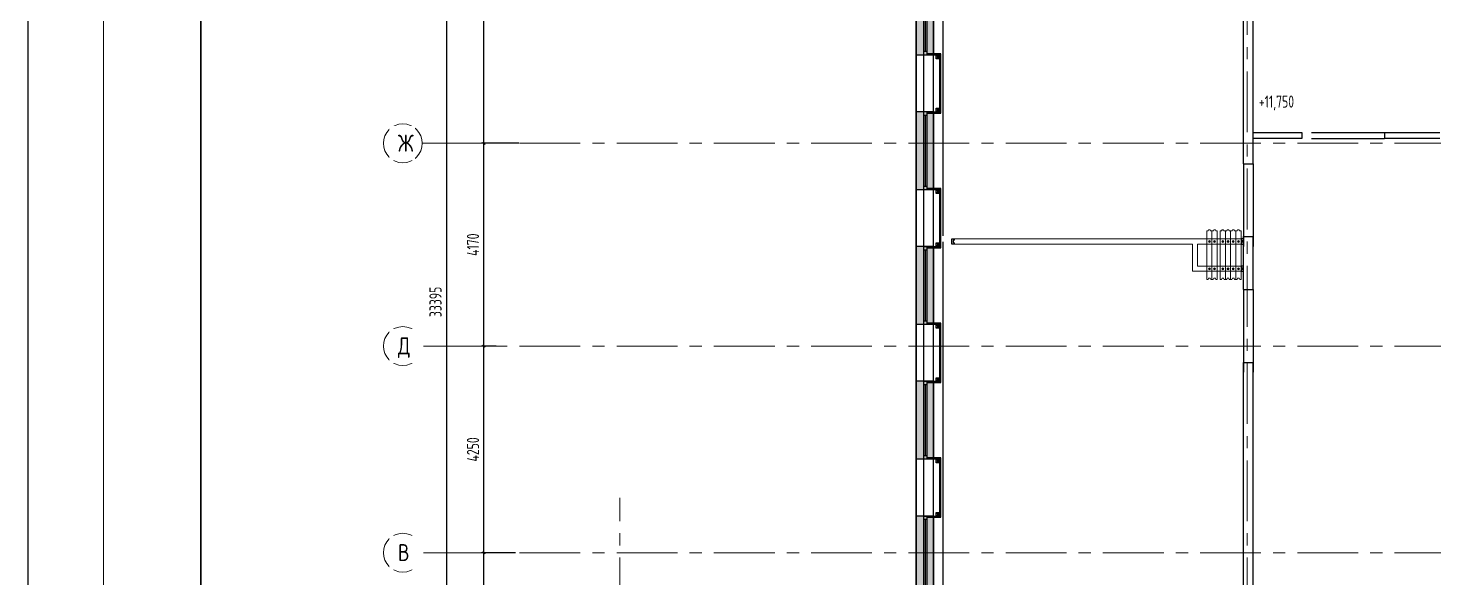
# Model space of a CAD drawing. Header units: millimetres. Extents: x -185251 to 7892985, y -102157 to 319855.
# Drawn here: x -180790 to -151876, y 198212 to 209518 of the extents above; entities that cross this region are included whole.
import ezdxf
from ezdxf import colors
from ezdxf.entities.mleader import LeaderData, LeaderLine
from ezdxf.math import Vec2, Vec3

# ---------------------------------------------------------------- set-up
doc = ezdxf.new("R2010")
doc.units = ezdxf.units.MM
doc.header["$LTSCALE"] = 10
doc.linetypes.add('CENTER', pattern=[2, 1.25, -0.25, 0.25, -0.25])
doc.linetypes.add('HIDDEN', pattern=[9.525, 6.35, -3.175])
for name, color, linetype, lineweight in [('013', 7, 'Continuous', 13), ('АР_Оси', 142, 'Continuous', 9), ('АР_Оси размеры', 142, 'Continuous', 9), ('Пер раздвиж', 7, 'Continuous', 25)]:
    doc.layers.add(name, color=color, linetype=linetype, lineweight=lineweight)
doc.layers.add('Архитектура', color=251, linetype='Continuous')
doc.layers.get('0').off()
doc.layers.get('0').freeze()
doc.styles.add('GOST', font='isocpeur.TTF')
doc.styles.add('ISOCPEUR', font='isocpeur.TTF', dxfattribs={"width": 0.7})
doc.styles.add('БДА100', font='romand.shx', dxfattribs={"width": 0.7})
doc.styles.add('ГОСТ 2.304', font='isocpeur.TTF', dxfattribs={"width": 0.7})
doc.dimstyles.new('БДА1', dxfattribs={"dimtxt": 2, "dimasz": 1, "dimexe": 0.7, "dimexo": 0, "dimgap": 0.8, "dimtad": 1, "dimdec": 0, "dimrnd": 1, "dimzin": 0, "dimdsep": 46, "dimtxsty": 'БДА100', "dimblk": 'OBLIQUE', "dimcen": 2, "dimdle": 1, "dimadec": 0, "dimazin": 0, "dimtfac": 1, "dimtdec": 0, "dimtmove": 1, "dimatfit": 3, "dimldrblk": 'NONE', "dimfxl": 0.7, "dimtolj": 1, "dimtzin": 0, "dimlwd": -1, "dimlwe": -1, "dimarcsym": 0})
doc.dimstyles.new('СПДС', dxfattribs={"dimscale": 100, "dimtxt": 2.5, "dimasz": 0.5, "dimexe": 0.5, "dimexo": 1, "dimgap": 1, "dimtad": 1, "dimdec": 0, "dimrnd": 5, "dimtxsty": 'ГОСТ 2.304', "dimblk": 'OBLIQUE', "dimcen": 2.5, "dimdle": 0.5, "dimadec": 0, "dimazin": 2, "dimtfac": 0.75, "dimtdec": 0, "dimtmove": 1, "dimatfit": 3, "dimfxl": 1, "dimtolj": 1, "dimarcsym": 1})

# ---------------------------------------------------------------- blocks, each defined once
blk = doc.blocks.new('_Oblique')
at = {"color": 0, "linetype": 'ByBlock', "lineweight": -2}
blk.add_line((-0.5, -0.5), (0.5, 0.5), dxfattribs=at)
blk = doc.blocks.new('*D263')
at = {"layer": 'Defpoints', "color": 0, "ltscale": 100, "transparency": 16777216}
for p in [(-171415, 198729), (-170668, 198729), (-170594, 196699)]:
    blk.add_point(p, dxfattribs=at)
at = {"layer": 'АР_Оси размеры', "color": 0, "lineweight": -2, "ltscale": 100, "transparency": 16777216}
for p, q in [((-170768, 198729), (-171465, 198729)), ((-171415, 196649), (-171415, 198779)), ((-170694, 196699), (-171465, 196699))]:
    blk.add_line(p, q, dxfattribs=at)
at = {"layer": 'АР_Оси размеры', "color": 0, "lineweight": -2, "ltscale": 100, "transparency": 16777216, "xscale": 50, "yscale": 50, "zscale": 50}
for p, rotation in [((-171415, 198729), 90), ((-171415, 196699), 270)]:
    blk.add_blockref('_Oblique', p, dxfattribs=dict(at, rotation=rotation))
at = {"layer": 'АР_Оси размеры', "color": 0, "ltscale": 100, "transparency": 16777216, "insert": (-171640, 197714), "char_height": 250, "attachment_point": 5, "rotation": 90, "style": 'ГОСТ 2.304'}
blk.add_mtext('\\A1;2030', dxfattribs=at)
blk = doc.blocks.new('*D264')
at = {"layer": 'Defpoints', "color": 0, "ltscale": 100, "transparency": 16777216}
for p in [(-171415, 202979), (-171066, 202979), (-170668, 198729)]:
    blk.add_point(p, dxfattribs=at)
at = {"layer": 'АР_Оси размеры', "color": 0, "lineweight": -2, "ltscale": 100, "transparency": 16777216}
for p, q in [((-171166, 202979), (-171465, 202979)), ((-171415, 198679), (-171415, 203029)), ((-170768, 198729), (-171465, 198729))]:
    blk.add_line(p, q, dxfattribs=at)
at = {"layer": 'АР_Оси размеры', "color": 0, "lineweight": -2, "ltscale": 100, "transparency": 16777216, "xscale": 50, "yscale": 50, "zscale": 50}
for p, rotation in [((-171415, 202979), 90), ((-171415, 198729), 270)]:
    blk.add_blockref('_Oblique', p, dxfattribs=dict(at, rotation=rotation))
at = {"layer": 'АР_Оси размеры', "color": 0, "ltscale": 100, "transparency": 16777216, "insert": (-171640, 200854), "char_height": 250, "attachment_point": 5, "rotation": 90, "style": 'ГОСТ 2.304'}
blk.add_mtext('\\A1;4250', dxfattribs=at)
blk = doc.blocks.new('*D265')
at = {"layer": 'Defpoints', "color": 0, "ltscale": 100, "transparency": 16777216}
for p in [(-171415, 207149), (-170598, 207149), (-171066, 202979)]:
    blk.add_point(p, dxfattribs=at)
at = {"layer": 'АР_Оси размеры', "color": 0, "lineweight": -2, "ltscale": 100, "transparency": 16777216}
for p, q in [((-170698, 207149), (-171465, 207149)), ((-171415, 202929), (-171415, 207199)), ((-171166, 202979), (-171465, 202979))]:
    blk.add_line(p, q, dxfattribs=at)
at = {"layer": 'АР_Оси размеры', "color": 0, "lineweight": -2, "ltscale": 100, "transparency": 16777216, "xscale": 50, "yscale": 50, "zscale": 50}
for p, rotation in [((-171415, 207149), 90), ((-171415, 202979), 270)]:
    blk.add_blockref('_Oblique', p, dxfattribs=dict(at, rotation=rotation))
at = {"layer": 'АР_Оси размеры', "color": 0, "ltscale": 100, "transparency": 16777216, "insert": (-171640, 205064), "char_height": 250, "attachment_point": 5, "rotation": 90, "style": 'ГОСТ 2.304'}
blk.add_mtext('\\A1;4170', dxfattribs=at)
blk = doc.blocks.new('*D266')
at = {"layer": 'Defpoints', "color": 0, "ltscale": 100, "transparency": 16777216}
for p in [(-171415, 214669), (-170537, 214669), (-170598, 207149)]:
    blk.add_point(p, dxfattribs=at)
at = {"layer": 'АР_Оси размеры', "color": 0, "lineweight": -2, "ltscale": 100, "transparency": 16777216}
for p, q in [((-170637, 214669), (-171465, 214669)), ((-171415, 207099), (-171415, 214719)), ((-170698, 207149), (-171465, 207149))]:
    blk.add_line(p, q, dxfattribs=at)
at = {"layer": 'АР_Оси размеры', "color": 0, "lineweight": -2, "ltscale": 100, "transparency": 16777216, "xscale": 50, "yscale": 50, "zscale": 50}
for p, rotation in [((-171415, 214669), 90), ((-171415, 207149), 270)]:
    blk.add_blockref('_Oblique', p, dxfattribs=dict(at, rotation=rotation))
at = {"layer": 'АР_Оси размеры', "color": 0, "ltscale": 100, "transparency": 16777216, "insert": (-171640, 210909), "char_height": 250, "attachment_point": 5, "rotation": 90, "style": 'ГОСТ 2.304'}
blk.add_mtext('\\A1;7520', dxfattribs=at)
blk = doc.blocks.new('П Трансформ2')
at = {"layer": 'Пер раздвиж', "linetype": 'HIDDEN', "lineweight": 9, "ltscale": 100}
for p, q in [((0, 615), (-1052, 615)), ((0, 508), (-945, 508))]:
    blk.add_line(p, q, dxfattribs=at)
at = {"layer": 'Пер раздвиж', "linetype": 'HIDDEN', "lineweight": 9, "ltscale": 50}
for p, q in [((-1052, 54), (-1052, 615)), ((-945, 54), (-945, 508))]:
    blk.add_line(p, q, dxfattribs=at)
at = {"layer": 'Пер раздвиж', "lineweight": 9}
for p, q in [((-702, 541), (-702, 583)), ((-595, 541), (-595, 583)), ((-426, 541), (-426, 583)), ((-319, 541), (-319, 583)), ((-212, 541), (-212, 583)), ((-105, 541), (-105, 583)), ((-681, 562), (-723, 562)), ((-574, 562), (-616, 562)), ((-406, 562), (-447, 562)), ((-299, 562), (-340, 562)), ((-192, 562), (-233, 562)), ((-85, 562), (-126, 562)), ((-702, 21), (-702, -21)), ((-595, 21), (-595, -21)), ((-426, 21), (-426, -21)), ((-319, 21), (-319, -21)), ((-212, 21), (-212, -21)), ((-105, 21), (-105, -21)), ((-681, 0), (-723, 0)), ((-574, 0), (-616, 0)), ((-406, 0), (-447, 0)), ((-299, 0), (-340, 0)), ((-192, 0), (-233, 0)), ((-85, 0), (-126, 0))]:
    blk.add_line(p, q, dxfattribs=at)
for points in [[(-756, -219), (-756, 781), (-729, 781), (-719, 757), (-686, 757), (-676, 781), (-649, 781), (-649, -219), (-678, -219), (-686, -237), (-719, -237), (-726, -219)], [(-649, -219), (-649, 781), (-622, 781), (-612, 757), (-579, 757), (-569, 781), (-542, 781), (-542, -219), (-571, -219), (-579, -237), (-612, -237), (-619, -219)], [(-480, -219), (-480, 781), (-453, 781), (-443, 757), (-410, 757), (-400, 781), (-373, 781), (-373, -219), (-402, -219), (-410, -237), (-443, -237), (-451, -219)], [(-373, -219), (-373, 781), (-346, 781), (-336, 757), (-303, 757), (-293, 781), (-266, 781), (-266, -219), (-295, -219), (-303, -237), (-336, -237), (-344, -219)], [(-266, -219), (-266, 781), (-239, 781), (-229, 757), (-196, 757), (-186, 781), (-159, 781), (-159, -219), (-188, -219), (-196, -237), (-229, -237), (-237, -219)], [(-159, -219), (-159, 781), (-132, 781), (-122, 757), (-89, 757), (-79, 781), (-52, 781), (-52, -219), (-81, -219), (-89, -237), (-122, -237), (-130, -219)]]:
    blk.add_lwpolyline(points, close=True, dxfattribs=at)
at = {"layer": 'Пер раздвиж'}
for points in [[(0, 508), (-52, 508), (-52, 535), (-28, 545), (-28, 578), (-52, 588), (-52, 615), (0, 615)], [(-6000, -53), (-5950, -53), (-5950, -27), (-5974, -17), (-5974, 17), (-5950, 27), (-5950, 54), (-6000, 54)], [(0, -53), (-52, -53), (-52, -27), (-28, -17), (-28, 17), (-52, 27), (-52, 54), (0, 54)]]:
    blk.add_lwpolyline(points, close=True, dxfattribs=at)
at = {"layer": 'Пер раздвиж', "linetype": 'HIDDEN', "lineweight": 9, "ltscale": 100}
blk.add_lwpolyline([(-945, 54), (0, 54), (0, -53), (-6000, -53), (-6000, 54), (-1052, 54)], dxfattribs=at)
at = {"layer": 'Пер раздвиж', "lineweight": 9}
for centre in [(-702, 562), (-595, 562), (-426, 562), (-319, 562), (-212, 562), (-105, 562), (-702, 0), (-595, 0), (-426, 0), (-319, 0), (-212, 0), (-105, 0)]:
    blk.add_circle(centre, 20.9, dxfattribs=at)
blk = doc.blocks.new('_DOTSMALL')
at = {"color": 0, "linetype": 'ByBlock', "const_width": 0.5}
blk.add_lwpolyline([(-0.0625, 0, 1), (0.0625, 0, 1)], format="xyb", close=True, dxfattribs=at)
blk = doc.blocks.new('A$Ce02d65bd')
at = {"ltscale": 100}
for points in [[(0, 0), (0, 75), (75, 75), (75, 0), (0, 0)], [(0, 0), (75, 75)], [(0, 75), (75, 0)]]:
    blk.add_lwpolyline(points, dxfattribs=at)
blk = doc.blocks.new('*D660')
at = {"layer": 'Defpoints', "color": 0, "ltscale": 100, "transparency": 16777216}
for p in [(-171073, 220584), (-172186, 187189), (-171927, 187189)]:
    blk.add_point(p, dxfattribs=at)
at = {"layer": 'АР_Оси размеры', "color": 0, "lineweight": -2, "ltscale": 100, "transparency": 16777216}
for p, q in [((-172186, 220634), (-172186, 187139)), ((-171173, 220584), (-172236, 220584)), ((-172027, 187189), (-172236, 187189))]:
    blk.add_line(p, q, dxfattribs=at)
at = {"layer": 'АР_Оси размеры', "color": 0, "lineweight": -2, "ltscale": 100, "transparency": 16777216, "xscale": 50, "yscale": 50, "zscale": 50}
for p, rotation in [((-172186, 220584), 90), ((-172186, 187189), 270)]:
    blk.add_blockref('_Oblique', p, dxfattribs=dict(at, rotation=rotation))
at = {"layer": 'АР_Оси размеры', "color": 0, "ltscale": 100, "transparency": 16777216, "insert": (-172411, 203887), "char_height": 250, "attachment_point": 5, "rotation": 90, "style": 'ГОСТ 2.304'}
blk.add_mtext('\\A1;33395', dxfattribs=at)
blk = doc.blocks.new('*U103')
at = {"true_color": 0xffffff}
h = blk.add_hatch(color=7, dxfattribs=at)
h.dxf.hatch_style = 1
h.paths.add_polyline_path([(-1600, 140), (0, 140), (0, -220), (-1600, -220)])
at = {"lineweight": 30}
for p, q in [((-1600, 140), (-1600, -220)), ((0, 140), (0, -220))]:
    blk.add_line(p, q, dxfattribs=at)
for p, q in [((-1600, 140), (0, 140)), ((-1600, 140), (-1600, 140)), ((-1600, 140), (-1600, 140)), ((-1600, 0), (0, 0)), ((0, 140), (0, 140)), ((0, 140), (0, 140)), ((-1600, -70), (0, -70)), ((0, -220), (-1600, -220)), ((-1530, 0), (-1530, -70)), ((-1530, -35), (-70, -35)), ((-70, 0), (-70, -70))]:
    blk.add_line(p, q)
blk = doc.blocks.new('*D681')
at = {"layer": 'Defpoints', "color": 0, "transparency": 16777216}
for p, q in [((-15.52, -5), (-15.52, 599)), ((0, 594), (-19.02, 594)), ((0, 0), (-19.02, 0))]:
    blk.add_line(p, q, dxfattribs=at)
at = {"layer": 'Defpoints', "color": 0, "lineweight": 30, "transparency": 16777216}
for p in [(-15.52, 594), (0, 594), (0, 0)]:
    blk.add_point(p, dxfattribs=at)
at = {"layer": 'Defpoints', "color": 0, "transparency": 16777216, "xscale": 5, "yscale": 5, "zscale": 5}
for p, rotation in [((-15.52, 594), 90), ((-15.52, 0), 270)]:
    blk.add_blockref('_Oblique', p, dxfattribs=dict(at, rotation=rotation))
at = {"layer": 'Defpoints', "color": 0, "lineweight": 0, "transparency": 16777216, "insert": (-24.52, 148.5), "char_height": 10, "attachment_point": 5, "rotation": 90, "style": 'БДА100'}
blk.add_mtext('\\A1;594', dxfattribs=at)
blk = doc.blocks.new('_None')
blk = doc.blocks.new('*U679')
at = {"color": 44, "lineweight": 20, "ltscale": 10}
blk.add_line((0, 594), (0, 0), dxfattribs=at)
at = {"color": 137, "lineweight": 35, "ltscale": 10}
blk.add_line((20, 589), (20, 5), dxfattribs=at)
at = {"color": 44, "lineweight": 13, "style": 'GOST', "oblique": 10, "width": 0.8}
for tag in ['ФОРМАТВЕРТ', 'ФОРМАТГОРИЗ']:
    blk.add_attdef(tag, (789.98, 1.6), '', height=2, dxfattribs=at)
at = {"layer": 'Defpoints', "color": 251, "lineweight": 0}
dim = blk.add_linear_dim(base=(-15.52, 594), p1=(0, 0), p2=(0, 594), angle=90, dimstyle='БДА1', override={"dimscale": 5}, dxfattribs=at)
dim.commit()
dim.dimension.update_dxf_attribs({"geometry": '*D681', "text_midpoint": (-15.52, 148.5), "dimtype": 160})

msp = doc.modelspace()

# ---------------------------------------------------------------- linework, layer by layer
at = {"layer": 'АР_Оси', "linetype": 'CENTER', "ltscale": 100}
for p, q in [((-162366.3, 185378), (-162366.3, 219261.9)), ((-155716.3, 185378), (-155716.3, 214760.5)), ((-172683.5, 207149.2), (-97582.9, 207149.2)), ((-172683.5, 202979.2), (-97582.9, 202979.2)), ((-168616.3, 185378), (-168616.3, 199856.1)), ((-172683.5, 198729.2), (-97582.9, 198729.2))]:
    msp.add_line(p, q, dxfattribs=at)
at = {"layer": 'АР_Оси', "ltscale": 0.5}
for centre in [(-173083.5, 207149.2), (-173083.5, 202979.2), (-173083.5, 198729.2)]:
    msp.add_circle(centre, 400, dxfattribs=at)
at = {"layer": 'Архитектура', "lineweight": 25, "transparency": 33554684}
for p, q in [((-162526.3, 196959.2), (-162526.3, 214829.2)), ((-162516.3, 196949.2), (-162516.3, 214819.2)), ((-162366.3, 196799.2), (-162366.3, 214669.2)), ((-162166.3, 196799.2), (-162166.3, 214469.2)), ((-155791.3, 206729.4), (-155791.3, 214469.2)), ((-155591.3, 206729.4), (-155591.3, 214469.2)), ((-161966.3, 205244.2), (-161966.3, 213949.6)), ((-154591.3, 207369.2), (-154591.3, 207249.2)), ((-154391.3, 207369.2), (-152891.3, 207369.2)), ((-152891.3, 207369.2), (-152891.3, 207249.2)), ((-154391.3, 207249.2), (-152891.3, 207249.2)), ((-155791.3, 206729.4), (-155591.3, 206729.4)), ((-155791.3, 206729.4), (-155791.3, 205029.4)), ((-155591.3, 206729.4), (-155591.3, 205029.4)), ((-161966.3, 196799.2), (-161966.3, 205124.2)), ((-155791.3, 204144.2), (-155791.3, 205229.4)), ((-155791.3, 205229.4), (-155591.3, 205229.4)), ((-155591.3, 204144.2), (-155591.3, 205229.4)), ((-155791.3, 204144.2), (-155591.3, 204144.2)), ((-155791.3, 204144.2), (-155791.3, 202444.2)), ((-155591.3, 204144.2), (-155591.3, 202444.2)), ((-155791.3, 197810), (-155791.3, 202644.2)), ((-155791.3, 202644.2), (-155591.3, 202644.2)), ((-155591.3, 197810), (-155591.3, 202644.2))]:
    msp.add_line(p, q, dxfattribs=at)
for points in [[(-162306.4, 207769.2), (-162015.6, 207769.2), (-162015.6, 208989.2), (-162306.4, 208989.2)], [(-162306.4, 207781.7), (-162028.1, 207781.7), (-162028.1, 208976.7), (-162306.4, 208976.7)], [(-162306.4, 207794.2), (-162040.6, 207794.2), (-162040.6, 208964.2), (-162306.4, 208964.2)], [(-162306.3, 207769.2), (-162015.6, 207769.2), (-162015.6, 208989.2), (-162306.3, 208989.2)], [(-162306.3, 207781.7), (-162028.1, 207781.7), (-162028.1, 208976.7), (-162306.3, 208976.7)], [(-162306.3, 207794.2), (-162040.6, 207794.2), (-162040.6, 208964.2), (-162306.3, 208964.2)], [(-155591.3, 207369.2), (-154591.3, 207369.2)], [(-152891.3, 207369.2), (-151751.3, 207369.2)], [(-154591.3, 207249.2), (-155591.3, 207249.2)], [(-151751.3, 207249.2), (-152891.3, 207249.2)], [(-162351.9, 205024.2), (-162040.6, 205024.2), (-162040.6, 206194.2), (-162418.4, 206194.2)], [(-162306.4, 204999.2), (-162015.6, 204999.2), (-162015.6, 206219.2), (-162306.4, 206219.2)], [(-162306.4, 205011.7), (-162028.1, 205011.7), (-162028.1, 206206.7), (-162306.4, 206206.7)], [(-162306.4, 205024.2), (-162040.6, 205024.2), (-162040.6, 206194.2), (-162306.4, 206194.2)], [(-162306.3, 204999.2), (-162015.6, 204999.2), (-162015.6, 206219.2), (-162306.3, 206219.2)], [(-162306.3, 205011.7), (-162028.1, 205011.7), (-162028.1, 206206.7), (-162306.3, 206206.7)], [(-162351.9, 202254.2), (-162040.6, 202254.2), (-162040.6, 203424.2), (-162418.4, 203424.2)], [(-162306.4, 202229.2), (-162015.6, 202229.2), (-162015.6, 203449.2), (-162306.4, 203449.2)], [(-162306.4, 202241.7), (-162028.1, 202241.7), (-162028.1, 203436.7), (-162306.4, 203436.7)], [(-162306.4, 202254.2), (-162040.6, 202254.2), (-162040.6, 203424.2), (-162306.4, 203424.2)], [(-162306.3, 202229.2), (-162015.6, 202229.2), (-162015.6, 203449.2), (-162306.3, 203449.2)], [(-162306.3, 202241.7), (-162028.1, 202241.7), (-162028.1, 203436.7), (-162306.3, 203436.7)], [(-162306.3, 199459.2), (-162015.6, 199459.2), (-162015.6, 200679.2), (-162306.3, 200679.2)], [(-162306.3, 199459.2), (-162015.6, 199459.2), (-162015.6, 200679.2), (-162306.3, 200679.2)], [(-162306.3, 199471.7), (-162028.1, 199471.7), (-162028.1, 200666.7), (-162306.3, 200666.7)], [(-162306.3, 199471.7), (-162028.1, 199471.7), (-162028.1, 200666.7), (-162306.3, 200666.7)], [(-162351.9, 199484.2), (-162040.6, 199484.2), (-162040.6, 200654.2), (-162418.4, 200654.2)], [(-162306.3, 199484.2), (-162040.6, 199484.2), (-162040.6, 200654.2), (-162306.3, 200654.2)]]:
    msp.add_lwpolyline(points, dxfattribs=at)

# ---------------------------------------------------------------- block references
for name, p, rotation in [('*U103', (-162306.3, 208964.2), 270), ('A$Ce02d65bd', (-162040.6, 208889.2), 90), ('A$Ce02d65bd', (-162040.6, 208889.2), 90), ('*U103', (-162306.3, 206194.2), 270), ('A$Ce02d65bd', (-162040.6, 207794.2), 90), ('A$Ce02d65bd', (-162040.6, 207794.2), 90), ('A$Ce02d65bd', (-162040.6, 206119.2), 90), ('A$Ce02d65bd', (-162040.6, 206119.2), 90), ('*U103', (-162306.3, 203424.2), 270), ('A$Ce02d65bd', (-162040.6, 205024.2), 90), ('A$Ce02d65bd', (-162040.6, 205024.2), 90), ('A$Ce02d65bd', (-162040.6, 203349.2), 90), ('A$Ce02d65bd', (-162040.6, 203349.2), 90), ('*U103', (-162306.3, 200654.2), 270), ('A$Ce02d65bd', (-162040.6, 202254.2), 90), ('A$Ce02d65bd', (-162040.6, 202254.2), 90), ('A$Ce02d65bd', (-162040.6, 200579.2), 90), ('A$Ce02d65bd', (-162040.6, 200579.2), 90), ('A$Ce02d65bd', (-162040.6, 199484.2), 90), ('A$Ce02d65bd', (-162040.6, 199484.2), 90), ('*U103', (-162306.3, 197884.2), 270)]:
    msp.add_blockref(name, p, dxfattribs=dict(at, rotation=rotation))
at = {"layer": 'Архитектура', "lineweight": 25, "transparency": 33554684, "xscale": -1, "rotation": 180}
msp.add_blockref('П Трансформ2', (-155791.3, 205131.9), dxfattribs=at)

# ---------------------------------------------------------------- dimensions: what is measured, and where the dimension line sits
at = {"layer": 'АР_Оси размеры', "ltscale": 100}
for base, p1, p2, picture, middle in [((-171415.4, 214669.2), (-170597.6, 207149.2), (-170536.7, 214669.2), '*D266', (-171640.4, 210909.2)), ((-171415.4, 207149.2), (-171065.6, 202979.2), (-170597.6, 207149.2), '*D265', (-171640.4, 205064.2)), ((-171415.4, 202979.2), (-170667.5, 198729.2), (-171065.6, 202979.2), '*D264', (-171640.4, 200854.2)), ((-171415.4, 198729.2), (-170594, 196699.2), (-170667.5, 198729.2), '*D263', (-171640.4, 197714.2))]:
    dim = msp.add_linear_dim(base=base, p1=p1, p2=p2, angle=90, dimstyle='СПДС', dxfattribs=at)
    dim.commit()
    dim.dimension.update_dxf_attribs({"geometry": picture, "text_midpoint": middle})

# ---------------------------------------------------------------- leaders
at = {"layer": 'Архитектура', "lineweight": 25, "transparency": 33554684}
ml = msp.add_multileader_mtext('Standard', dxfattribs=at)
ml.set_content('+13,700', color=256, style='ISOCPEUR')
ml.set_leader_properties(color=256, linetype='Continuous', lineweight=-1)
ml.set_arrow_properties(name='DOTSMALL')
ml.build(insert=Vec2(0, 0))
ml.multileader.update_dxf_attribs({"has_text_frame": 1, "text_left_attachment_type": 4, "text_right_attachment_type": 4, "dogleg_length": 100, "arrow_head_size": 180})
ctx = ml.context
ctx.base_point, ctx.char_height, ctx.arrow_head_size, ctx.landing_gap_size, ctx.plane_origin = Vec3(-153128.5, 305780.9), 250, 180, 50, Vec3(-155938.5, 304929.3)
ctx.left_attachment, ctx.right_attachment = 4, 4
notes = []
notes.append((ctx, [(0, (0, 0, 0), (0, 0), (1, 0), 1, [])]))
ctx.mtext.insert, ctx.mtext.width, ctx.mtext.line_spacing_style, ctx.mtext.flow_direction = Vec3(-153078.5, 306114.2), 852.697, 2, 5
ml = msp.add_multileader_mtext('Standard', dxfattribs=at)
ml.set_content('Л.2', color=256, style='ISOCPEUR')
ml.set_leader_properties(color=256, linetype='Continuous', lineweight=-1)
ml.set_arrow_properties(name='DOTSMALL')
ml.build(insert=Vec2(0, 0))
ml.multileader.update_dxf_attribs({"has_text_frame": 1, "text_left_attachment_type": 4, "text_right_attachment_type": 4, "dogleg_length": 100, "arrow_head_size": 180})
ctx = ml.context
ctx.base_point, ctx.char_height, ctx.arrow_head_size, ctx.landing_gap_size, ctx.plane_origin = Vec3(-155818.3, 305092.3, 0), 250, 180, 50, Vec3(-91789.1, 292800.5, 0)
ctx.left_attachment, ctx.right_attachment = 4, 4
notes.append((ctx, [(0, (0, 0, 0), (0, 0), (1, 0), 1, [])]))
ctx.mtext.insert, ctx.mtext.width, ctx.mtext.line_spacing_style, ctx.mtext.flow_direction = Vec3(-155768.3, 305425.7, 0), 852.697, 2, 5
ml = msp.add_multileader_mtext('Standard', dxfattribs=at)
ml.set_content('+15,850', color=256, style='ISOCPEUR')
ml.set_leader_properties(color=256, linetype='Continuous', lineweight=-1)
ml.set_arrow_properties(name='DOTSMALL')
ml.build(insert=Vec2(0, 0))
ml.multileader.update_dxf_attribs({"has_text_frame": 1, "text_left_attachment_type": 4, "text_right_attachment_type": 4, "dogleg_length": 100, "arrow_head_size": 180})
ctx = ml.context
ctx.base_point, ctx.char_height, ctx.arrow_head_size, ctx.landing_gap_size, ctx.plane_origin = Vec3(-153165, 299863.7), 250, 180, 50, Vec3(-154468.2, 298656.1)
ctx.left_attachment, ctx.right_attachment = 4, 4
notes.append((ctx, [(0, (0, 0, 0), (0, 0), (1, 0), 1, [])]))
ctx.mtext.insert, ctx.mtext.width, ctx.mtext.defined_height, ctx.mtext.line_spacing_style, ctx.mtext.flow_direction = Vec3(-153115, 300197), 696.035, 776.5, 2, 5
ml = msp.add_multileader_mtext('Standard', dxfattribs=at)
ml.set_content('Л.2', color=256, style='ISOCPEUR')
ml.set_leader_properties(color=256, linetype='Continuous', lineweight=-1)
ml.set_arrow_properties(name='DOTSMALL')
ml.build(insert=Vec2(0, 0))
ml.multileader.update_dxf_attribs({"has_text_frame": 1, "text_left_attachment_type": 4, "text_right_attachment_type": 4, "dogleg_length": 100, "arrow_head_size": 180})
ctx = ml.context
ctx.base_point, ctx.char_height, ctx.arrow_head_size, ctx.landing_gap_size, ctx.plane_origin = Vec3(-155501.4, 214032.7, 0), 250, 180, 50, Vec3(-129706.2, 200566.2, 0)
ctx.left_attachment, ctx.right_attachment = 4, 4
notes.append((ctx, [(0, (0, 0, 0), (0, 0), (1, 0), 1, [])]))
ctx.mtext.insert, ctx.mtext.width, ctx.mtext.line_spacing_style, ctx.mtext.flow_direction = Vec3(-155451.4, 214366, 0), 852.697, 2, 5
ml = msp.add_multileader_mtext('Standard', dxfattribs=at)
ml.set_content('+9,800', color=256, style='ISOCPEUR')
ml.set_leader_properties(color=256, linetype='Continuous', lineweight=-1)
ml.set_arrow_properties(name='DOTSMALL')
ml.build(insert=Vec2(0, 0))
ml.multileader.update_dxf_attribs({"has_text_frame": 1, "text_left_attachment_type": 4, "text_right_attachment_type": 4, "dogleg_length": 100, "arrow_head_size": 180})
ctx = ml.context
ctx.base_point, ctx.char_height, ctx.arrow_head_size, ctx.landing_gap_size, ctx.plane_origin = Vec3(-152582.7, 213955.7), 250, 180, 50, Vec3(-155731.7, 213023.6)
ctx.left_attachment, ctx.right_attachment = 4, 4
notes.append((ctx, [(0, (0, 0, 0), (0, 0), (1, 0), 1, [])]))
ctx.mtext.insert, ctx.mtext.width, ctx.mtext.line_spacing_style, ctx.mtext.flow_direction = Vec3(-152532.7, 214289), 852.697, 2, 5
ml = msp.add_multileader_mtext('Standard', dxfattribs=at)
ml.set_content('+11,750', color=256, style='ISOCPEUR')
ml.set_leader_properties(color=256, linetype='Continuous', lineweight=-1)
ml.set_arrow_properties(name='DOTSMALL')
ml.build(insert=Vec2(0, 0))
ml.multileader.update_dxf_attribs({"has_text_frame": 1, "text_left_attachment_type": 4, "text_right_attachment_type": 4, "dogleg_length": 100, "arrow_head_size": 180})
ctx = ml.context
ctx.base_point, ctx.char_height, ctx.arrow_head_size, ctx.landing_gap_size, ctx.plane_origin = Vec3(-155526.1, 207799.1), 250, 180, 50, Vec3(-154118.5, 206726)
ctx.left_attachment, ctx.right_attachment = 4, 4
notes.append((ctx, [(0, (0, 0, 0), (0, 0), (1, 0), 1, [])]))
ctx.mtext.insert, ctx.mtext.width, ctx.mtext.defined_height, ctx.mtext.line_spacing_style, ctx.mtext.flow_direction = Vec3(-155476.1, 208132.4), 696.035, 912.5, 2, 5
for ctx, leaders in notes:
    for number, flags, end, landing, length, lines in leaders:
        leader = LeaderData()
        leader.index, (leader.has_last_leader_line, leader.has_dogleg_vector, leader.attachment_direction) = number, flags
        leader.last_leader_point, leader.dogleg_vector, leader.dogleg_length = Vec3(end), Vec3(landing), length
        for number, points, colour, breaks in lines:
            line = LeaderLine()
            line.index, line.vertices, line.color, line.breaks = number, Vec3.list(points), colors.encode_raw_color(colour), breaks
            leader.lines.append(line)
        ctx.leaders.append(leader)

# ---------------------------------------------------------------- next in the draw order: texts
at = {"layer": 'АР_Оси', "insert": (-173183.3, 207327), "char_height": 350, "width": 178.206, "attachment_point": 1, "line_spacing_factor": 1.149209, "style": 'ГОСТ 2.304', "bg_fill": 2}
msp.add_mtext('{\\W0.8;Ж}', dxfattribs=at)
at = {"layer": 'АР_Оси', "char_height": 350, "attachment_point": 1, "line_spacing_factor": 1.149209, "style": 'ГОСТ 2.304', "bg_fill": 2}
for s, insert in [('{\\W0.8;Д}', (-173183.3, 203157)), ('{\\W0.8;В}', (-173183.3, 198907))]:
    msp.add_mtext(s, dxfattribs=dict(at, insert=insert))

# ---------------------------------------------------------------- next in the draw order: block references
at = {"layer": '013', "xscale": 100, "yscale": 100, "zscale": 100}
msp.add_blockref('*U679', (-179238, 168606.4), dxfattribs=at)

# ---------------------------------------------------------------- next in the draw order: dimensions: what is measured, and where the dimension line sits
at = {"layer": 'АР_Оси размеры', "ltscale": 100}
dim = msp.add_linear_dim(base=(-172186, 187189.2), p1=(-171073.5, 220584.2), p2=(-171927.4, 187189.2), angle=90, dimstyle='СПДС', dxfattribs=at)
dim.commit()
dim.dimension.update_dxf_attribs({"geometry": '*D660', "text_midpoint": (-172411, 203886.7)})

doc.saveas('drawing.dxf')
